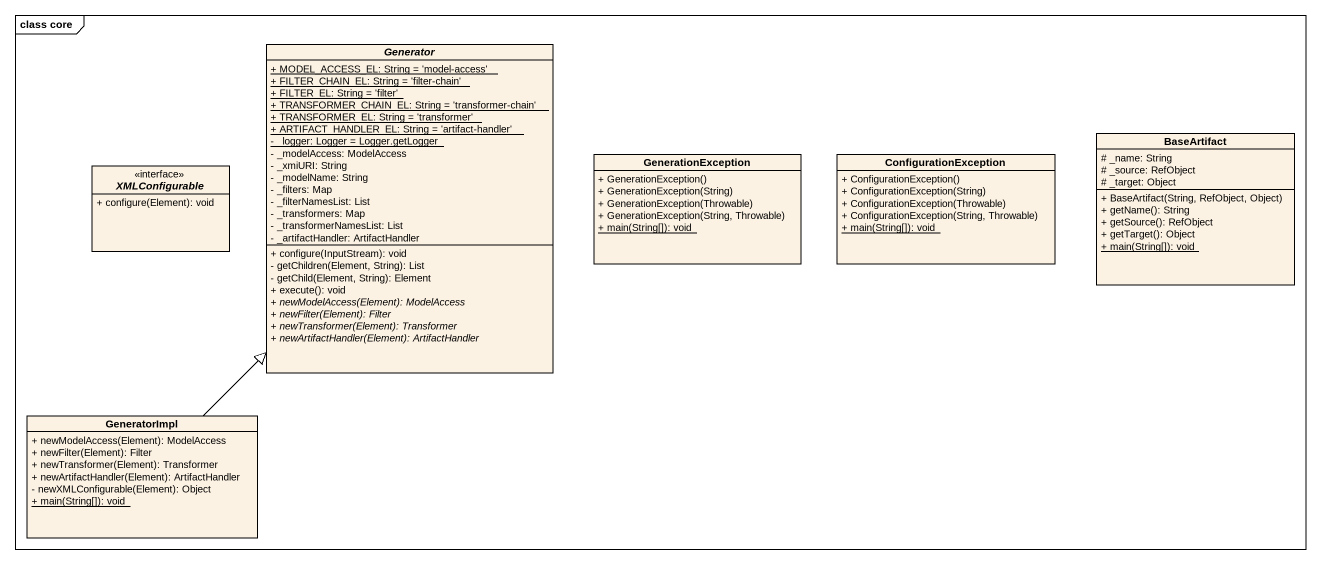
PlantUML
@startuml
mainframe class core
hide circle
hide empty members
skinparam classAttributeIconSize 0
abstract class Generator {
  {static} + MODEL_ACCESS_EL: String = 'model-access'
  {static} + FILTER_CHAIN_EL: String = 'filter-chain'
  {static} + FILTER_EL: String = 'filter'
  {static} + TRANSFORMER_CHAIN_EL: String = 'transformer-chain'
  {static} + TRANSFORMER_EL: String = 'transformer'
  {static} + ARTIFACT_HANDLER_EL: String = 'artifact-handler'
  {static} - _logger: Logger = Logger.getLogger
  - _modelAccess: ModelAccess
  - _xmiURI: String
  - _modelName: String
  - _filters: Map
  - _filterNamesList: List
  - _transformers: Map
  - _transformerNamesList: List
  - _artifactHandler: ArtifactHandler
  + configure(InputStream): void
  - getChildren(Element, String): List
  - getChild(Element, String): Element
  + execute(): void
  {abstract} + newModelAccess(Element): ModelAccess
  {abstract} + newFilter(Element): Filter
  {abstract} + newTransformer(Element): Transformer
  {abstract} + newArtifactHandler(Element): ArtifactHandler
}
interface XMLConfigurable <<interface>> {
  + configure(Element): void
}
class GenerationException {
  + GenerationException()
  + GenerationException(String)
  + GenerationException(Throwable)
  + GenerationException(String, Throwable)
  {static} + main(String[]): void
}
class ConfigurationException {
  + ConfigurationException()
  + ConfigurationException(String)
  + ConfigurationException(Throwable)
  + ConfigurationException(String, Throwable)
  {static} + main(String[]): void
}
class BaseArtifact {
  # _name: String
  # _source: RefObject
  # _target: Object
  + BaseArtifact(String, RefObject, Object)
  + getName(): String
  + getSource(): RefObject
  + getTarget(): Object
  {static} + main(String[]): void
}
class GeneratorImpl {
  + newModelAccess(Element): ModelAccess
  + newFilter(Element): Filter
  + newTransformer(Element): Transformer
  + newArtifactHandler(Element): ArtifactHandler
  - newXMLConfigurable(Element): Object
  {static} + main(String[]): void
}
GeneratorImpl -up-|> Generator
@enduml
